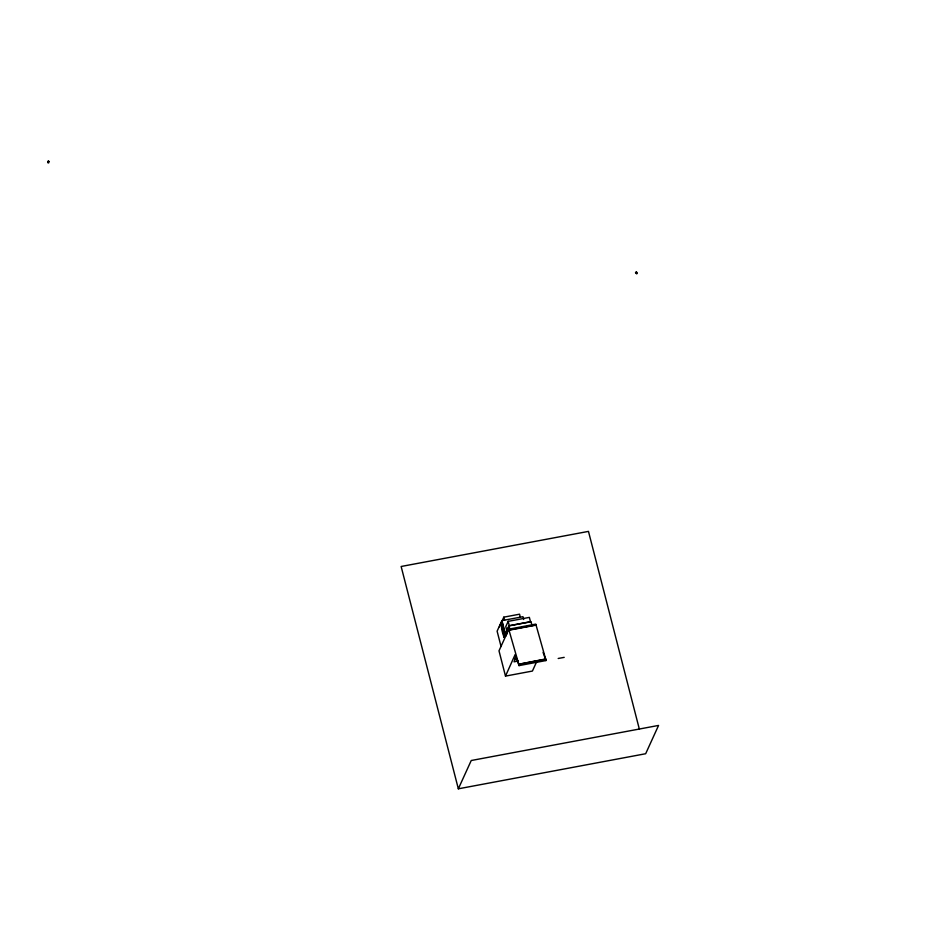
<?xml version="1.0" encoding="UTF-8"?>
<svg xmlns="http://www.w3.org/2000/svg" width="950" height="950" viewBox="0 0 950 950"><rect width="100%" height="100%" fill="white"/><g stroke="black" fill="none" stroke-linecap="round" stroke-linejoin="round"><path stroke-width="1.43" d="M508.998 630.194L508.867 629.149L535.788 624.114L545.692 659.217L518.783 664.264L508.998 630.194L535.907 625.159M518.783 664.264L545.775 658.944L545.953 660.559L519.044 665.606L515.149 654.55L505.495 676.103L532.416 671.056L536.607 661.853M48.26 162.367L48.735 161.322M636.274 273.267L636.749 272.223M523.676 619.483L522.951 616.693L501.921 620.635L497.111 631.18L501.054 646.499M499.403 626.798L503.797 617.156L519.543 614.199L520.315 617.191M504.165 633.139L502.894 633.377L503.856 637.082L505.614 635.764L502.574 623.948L501.303 624.186L501.707 629.28L502.811 633.579L503.393 633.282M502.075 625.017L502.574 623.948M508.167 621.359L505.768 626.62L506.908 631.085L509.319 625.812L508.167 621.359L529.364 617.393L530.504 621.846L509.319 625.812M503.856 637.082L504.343 636.001L501.303 624.186M532.024 625.516L531.014 621.609L508.939 625.753L506.409 631.311L507.074 633.923M508.867 629.149L498.999 650.821L505.495 676.103M515.696 656.996L514.769 659.039L517.156 658.587M515.209 659.158L513.997 661.818L518.332 661.01M458.339 788.809L471.236 760.511L658.564 725.432L645.668 753.73L458.339 788.809L401.137 566.485L588.466 531.394L639.398 729.351M509.069 629.921L535.99 624.886M504.343 636.001L505.614 635.764M558.184 658.481L564.193 657.364M543.067 652.377L545.953 660.559M508.939 625.753L509.948 629.648M503.797 617.156L504.569 620.136M501.921 620.635L505.863 635.942M518.854 663.991L519.044 665.606M48.177 161.179L47.726 162.652L48.628 162.949L49.079 161.476L48.177 161.179M636.179 272.08L635.502 272.674L636.643 273.849L637.319 273.256L636.179 272.08"/></g></svg>
